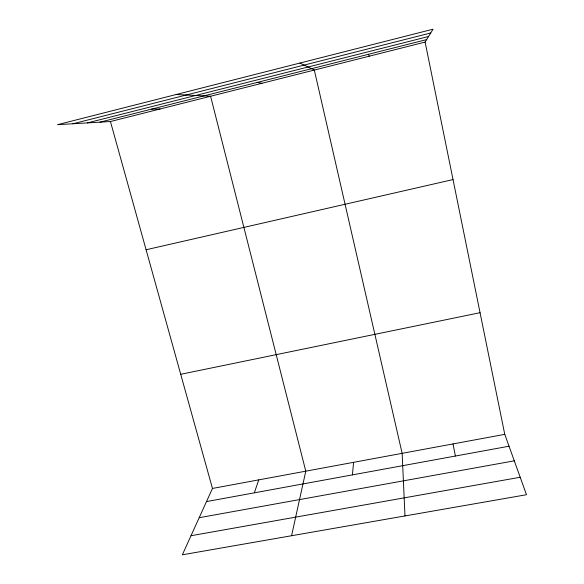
<?xml version="1.0" encoding="UTF-8"?>
<svg xmlns="http://www.w3.org/2000/svg" width="584" height="584" viewBox="0 0 584 584"><rect width="100%" height="100%" fill="white"/><g stroke="black" fill="none" stroke-linecap="round" stroke-linejoin="round"><path stroke-width="0.88" d="M352.422 474.88L353.576 462.331M291.577 535.732L305.782 471.171L210.59 96.243L176.178 94.513M254.339 492.83L258.748 479.88M110.434 121.53L212.459 488.443L182.361 554.8L526.483 494.721L504.759 434.35L425.115 42.092L433.051 29.2L57.517 124.684L110.434 121.53L425.115 42.092M72.905 123.764L430.729 32.974M87.315 122.91L428.561 36.493M100.09 122.144L426.656 39.588M146.088 249.762L453.031 179.58M180.719 374.3L480.063 312.703M212.459 488.443L504.759 434.35M206.495 501.59L509.036 446.22M199.188 517.701L514.292 460.834M191.012 535.725L520.198 477.259M151.519 109.142L160.082 108.996M257.208 82.424L261.997 83.271M299.913 63.05L314.316 70.058L402.142 453.337L404.989 515.935M368.533 54.283L369.205 56.203M453.016 443.928L455.403 456.038"/></g></svg>
